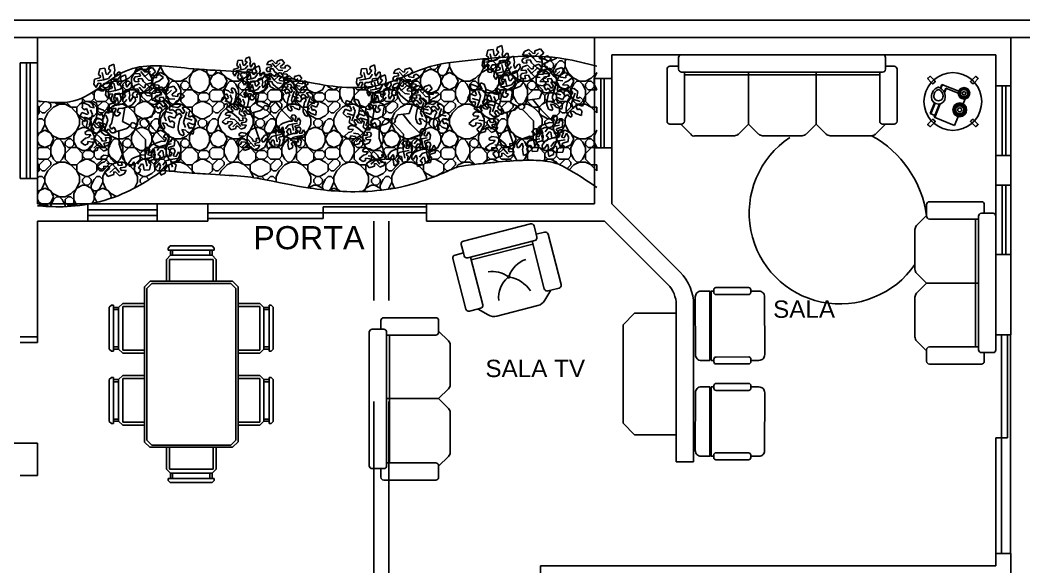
# Model space of a CAD drawing. Extents: x 130 to 509, y 87 to 225.
# Drawn here: x 335.15 to 343.83, y 156.33 to 161.06 of the extents above; entities that cross this region are included whole.
import ezdxf

# ---------------------------------------------------------------- set-up
doc = ezdxf.new("R2010")
doc.units = 0
doc.header["$LTSCALE"] = 7
doc.linetypes.add('HIDDEN', pattern=[0.375, 0.25, -0.125])
doc.layers.get('0').update_dxf_attribs({"linetype": 'CONTINUOUS'})
for name, color, linetype in [('01', 7, 'CONTINUOUS'), ('01T', 7, 'HIDDEN'), ('02', 2, 'CONTINUOUS'), ('03', 3, 'CONTINUOUS'), ('06', 6, 'CONTINUOUS'), ('20', 2, 'CONTINUOUS'), ('40', 4, 'CONTINUOUS'), ('60', 1, 'CONTINUOUS')]:
    doc.layers.add(name, color=color, linetype=linetype)
doc.styles.add('ARIAL', font='arial.ttf', dxfattribs={"height": 0.075})

# ---------------------------------------------------------------- blocks, each defined once
blk = doc.blocks.new('A$C0EEE592C')
at = {"layer": '02'}
for p, q in [((0.575, 1.405), (0.125, 1.405)), ((0.1, 1.38), (0.1, 1.28)), ((0.6, 1.305), (0.575, 1.305)), ((0.6, 1.305), (0.6, 1.38)), ((0.675, 1.305), (0.6, 1.305)), ((0.1007, 1.285), (0.0146, 1.1989)), ((0.125, 1.255), (0.55, 1.255)), ((0.525, 1.255), (0.525, 0.15)), ((0.55, 1.28), (0.55, 0.125)), ((0.7, 0.125), (0.7, 1.28)), ((0, 0.8214), (0, 1.1636)), ((0.1007, 0.7), (0.0146, 0.7861)), ((0.1007, 0.7), (0.0146, 0.6139)), ((0.55, 0.7), (0.1007, 0.7)), ((0, 0.2364), (0, 0.5786)), ((0.1007, 0.115), (0.0146, 0.2011)), ((0.1, 0.025), (0.1, 0.125)), ((0.125, 0.15), (0.55, 0.15)), ((0.575, 0.1), (0.6, 0.1)), ((0.6, 0.1), (0.675, 0.1)), ((0.6, 0.1), (0.6, 0.025)), ((0.575, 0), (0.125, 0))]:
    blk.add_line(p, q, dxfattribs=at)
for centre, radius, start, end in [((0.125, 1.38), 0.025, 90, 180), ((0.575, 1.38), 0.025, 0, 90), ((0.575, 1.28), 0.025, 90, 180), ((0.675, 1.28), 0.025, 0, 90), ((0.125, 1.28), 0.025, 180, 270), ((0.05, 1.1636), 0.05, 135, 180), ((0.05, 0.8214), 0.05, 180, 225), ((0.05, 0.5786), 0.05, 135, 180), ((0.05, 0.2364), 0.05, 180, 225), ((0.125, 0.125), 0.025, 90, 180), ((0.575, 0.125), 0.025, 180, 270), ((0.675, 0.125), 0.025, 270, 0), ((0.125, 0.025), 0.025, 180, 270), ((0.575, 0.025), 0.025, 270, 0)]:
    blk.add_arc(centre, radius, start, end, dxfattribs=at)
blk = doc.blocks.new('M-1CADE')
for points in [[(0.3, 0.1747), (0.3, 0.25, 0.414214), (0.25, 0.3), (-0.25, 0.3, 0.414214), (-0.3, 0.25), (-0.3, 0.1747)], [(-0.3, -0.18), (-0.3, -0.25, 0.414214), (-0.25, -0.3), (0.25, -0.3, 0.414214), (0.3, -0.25), (0.3, -0.18)]]:
    blk.add_lwpolyline(points, format="xyb")
for points in [[(-0.3, 0.1747), (0.3, 0.1747)], [(-0.3, 0.14), (-0.3, 0.1629), (0.3, 0.1629), (0.3, 0.14)]]:
    blk.add_lwpolyline(points)
for points in [[(-0.33, -0.1614), (-0.33, 0.1214, -0.414214), (-0.3114, 0.14), (-0.2886, 0.14, -0.414214), (-0.27, 0.1214), (-0.27, -0.1614, -0.414214), (-0.2886, -0.18), (-0.3114, -0.18, -0.414214)], [(0.27, -0.1614), (0.27, 0.1214, -0.414214), (0.2886, 0.14), (0.3114, 0.14, -0.414214), (0.33, 0.1214), (0.33, -0.1614, -0.414214), (0.3114, -0.18), (0.2886, -0.18, -0.414214)]]:
    blk.add_lwpolyline(points, format="xyb", close=True)
blk = doc.blocks.new('BRANCHT', base_point=(1.5479, 0.5508))
for p, q in [((1.5732, 0.6824), (1.6111, 0.6837)), ((1.5992, 0.6434), (1.5732, 0.6824)), ((1.6111, 0.6837), (1.648, 0.6556)), ((1.5108, 0.6403), (1.5242, 0.6618)), ((1.5265, 0.6072), (1.5108, 0.6403)), ((1.5242, 0.6618), (1.5514, 0.6606)), ((1.5503, 0.627), (1.5265, 0.6072)), ((1.5375, 0.5003), (1.5523, 0.5724)), ((1.5703, 0.5982), (1.5503, 0.627)), ((1.5514, 0.6606), (1.5816, 0.6217)), ((1.5514, 0.6606), (1.5514, 0.6606)), ((1.5523, 0.5724), (1.5703, 0.5982)), ((1.5816, 0.6217), (1.5992, 0.6434)), ((1.5992, 0.5824), (1.5872, 0.5378)), ((1.6201, 0.6399), (1.5992, 0.5824)), ((1.5992, 0.5824), (1.6679, 0.5616)), ((1.648, 0.6556), (1.6358, 0.6068)), ((1.6358, 0.6068), (1.6436, 0.5902)), ((1.6436, 0.5902), (1.6672, 0.6016)), ((1.6672, 0.6016), (1.71, 0.5631)), ((1.6672, 0.6016), (1.6672, 0.6016)), ((1.5364, 0.4709), (1.5375, 0.5003)), ((1.5872, 0.5378), (1.6066, 0.4922)), ((1.6355, 0.5374), (1.6246, 0.5265)), ((1.6246, 0.5265), (1.6441, 0.4809)), ((1.6895, 0.5182), (1.6355, 0.5374)), ((1.6441, 0.4809), (1.6634, 0.4921)), ((1.6634, 0.4921), (1.6859, 0.4739)), ((1.71, 0.5631), (1.6895, 0.5182)), ((1.5539, 0.4273), (1.5364, 0.4709)), ((1.585, 0.4137), (1.5539, 0.4273)), ((1.5723, 0.4742), (1.594, 0.4308)), ((1.6057, 0.467), (1.5723, 0.4742)), ((1.594, 0.4308), (1.585, 0.4137)), ((1.6261, 0.4466), (1.6057, 0.467)), ((1.68, 0.4275), (1.6261, 0.4466)), ((1.6859, 0.4739), (1.68, 0.4275))]:
    blk.add_line(p, q)

msp = doc.modelspace()

# ---------------------------------------------------------------- hatches: boundary and pattern name
at = {"layer": '01'}
h = msp.add_hatch(dxfattribs=at)
h.set_pattern_fill('PDCIRC,_O', color=256, scale=0.5)
h.set_pattern_definition([(0, (63.21086, -12.2963), (0, 0.5), [0.025, -0.075, 0.025, -0.375]), (0, (63.33586, -12.2463), (0, 0.5), [0.025, -0.475]), (0, (63.08586, -12.1963), (0, 0.5), [0.05, -0.45]), (0, (62.96086, -12.1713), (0, 0.5), [0.075, -0.425]), (0, (63.21086, -12.1463), (0, 0.5), [0.05, -0.05, 0.075, -0.325]), (0, (63.18586, -12.0713), (0, 0.5), [0.075, -0.425]), (0, (63.06086, -12.0463), (0, 0.5), [0.075, -0.175, 0.075, -0.175]), (0, (62.96086, -11.9713), (0, 0.5), [0.075, -0.025, 0.025, -0.375]), (0, (63.28586, -11.9213), (0, 0.5), [0.025, -0.475]), (0, (63.18586, -11.8713), (0, 0.5), [0.05, -0.45]), (90, (62.86086, -11.8463), (-0.5, 3e-17), [0.05, -0.45]), (90, (62.91086, -12.1963), (-0.5, 3e-17), [0.025, -0.05, 0.075, -0.35]), (90, (63.03586, -12.1463), (-0.5, 3e-17), [0.1, -0.025, 0.025, -0.35]), (90, (63.11086, -12.0213), (-0.5, 3e-17), [0.075, -0.425]), (90, (63.13586, -12.2463), (-0.5, 3e-17), [0.05, -0.45]), (90, (63.16086, -11.8463), (-0.5, 3e-17), [0.05, -0.45]), (90, (63.18586, -12.1463), (-0.5, 3e-17), [0.05, -0.25, 0.025, -0.175]), (90, (63.26086, -11.8963), (-0.5, 3e-17), [0.025, -0.025, 0.025, -0.425]), (90, (63.28586, -12.1213), (-0.5, 3e-17), [0.05, -0.075, 0.05, -0.325]), (90, (63.31086, -12.2463), (-0.5, 3e-17), [0.05, -0.45]), (45, (62.88586, -12.2463), (6e-17, 0.5), [0.0707105, -0.14142135, 0.106066, -0.38890893]), (45, (62.86086, -12.2463), (6e-17, 0.5), [0.0707107, -0.6363961]), (45, (63.13586, -12.1963), (6e-17, 0.5), [0.0707107, -0.6363961]), (45, (63.08586, -11.9463), (6e-17, 0.5), [0.0707107, -0.6363961]), (45, (63.31086, -12.1963), (6e-17, 0.5), [0.0707107, -0.6363961]), (45, (62.88586, -12.1463), (6e-17, 0.5), [0.03535534, -0.67175144]), (45, (62.93586, -11.9963), (6e-17, 0.5), [0.03535534, -0.67175144]), (45, (62.98586, -12.1713), (6e-17, 0.5), [0.03535534, -0.67175144]), (45, (63.03586, -11.9963), (6e-17, 0.5), [0.03535534, -0.67175144]), (45, (63.18586, -12.0963), (6e-17, 0.5), [0.03535534, -0.67175144]), (45, (63.18586, -11.8213), (6e-17, 0.5), [0.03535534, -0.67175144]), (45, (63.23586, -11.8713), (6e-17, 0.5), [0.03535534, -0.67175144]), (45, (63.26086, -12.1463), (6e-17, 0.5), [0.03535534, -0.67175144]), (45, (63.28586, -12.2713), (6e-17, 0.5), [0.03535534, -0.67175144]), (45, (63.28586, -12.0713), (6e-17, 0.5), [0.03535534, -0.67175144]), (45, (63.28586, -11.8213), (6e-17, 0.5), [0.03535534, -0.67175144]), (45, (63.31086, -11.9213), (6e-17, 0.5), [0.03535534, -0.67175144]), (135, (63.21086, -11.8713), (-0.5, 6e-17), [0.03535534, -0.67175144]), (135, (63.26086, -11.8213), (-0.5, 6e-17), [0.03535534, -0.67175144]), (135, (63.28586, -11.9213), (-0.5, 6e-17), [0.03535534, -0.67175144]), (135, (63.36086, -11.8213), (-0.5, 6e-17), [0.03535534, -0.67175144]), (135, (63.11086, -11.9963), (-0.5, 6e-17), [0.03535534, -0.67175144]), (135, (63.06086, -12.0463), (-0.5, 6e-17), [0.03535534, -0.67175144]), (135, (62.91086, -12.1713), (-0.5, 6e-17), [0.03535534, -0.67175144]), (135, (62.96086, -12.1713), (-0.5, 6e-17), [0.03535534, -0.67175144]), (135, (63.01086, -11.9963), (-0.5, 6e-17), [0.03535534, -0.67175144]), (135, (62.91086, -12.0713), (-0.5, 6e-17), [0.03535534, -0.67175144]), (135, (63.21086, -12.1463), (-0.5, 6e-17), [0.03535534, -0.67175144]), (135, (63.28586, -12.0963), (-0.5, 6e-17), [0.03535534, -0.67175144]), (135, (63.31086, -12.1963), (-0.5, 6e-17), [0.03535534, -0.67175144]), (135, (63.31086, -12.1463), (-0.5, 6e-17), [0.03535534, -0.67175144]), (135, (63.33586, -12.2463), (-0.5, 6e-17), [0.03535534, -0.67175144]), (135, (62.93586, -11.9463), (-0.5, 6e-17), [0.0707107, -0.6363961]), (135, (63.18586, -12.0963), (-0.5, 6e-17), [0.0707107, -0.6363961]), (135, (63.16086, -12.2713), (-0.5, 6e-17), [0.1767767, -0.5303301]), (26.56505, (62.86086, -12.0463), (0.5, 2e-10), [0.0559, -1.062134]), (26.56505, (62.93586, -12.1963), (0.5, 2e-10), [0.0559, -1.062134]), (26.56505, (63.03586, -11.9713), (0.5, 2e-10), [0.0559, -1.062134]), (26.56505, (63.23586, -12.2963), (0.5, 2e-10), [0.0559, -1.062134]), (26.56505, (63.16086, -12.1713), (0.5, 2e-10), [0.0559, -1.062134]), (26.56505, (63.21086, -12.0713), (0.5, 2e-10), [0.0559, -1.062134]), (26.56505, (63.13586, -11.8963), (0.5, 2e-10), [0.0559, -1.062134]), (26.56505, (63.31086, -11.9213), (0.5, 2e-10), [0.0559, -1.062134]), (63.43495, (62.91086, -12.0463), (2e-10, 0.5), [0.0559, -1.062134]), (63.43495, (62.91086, -12.0213), (2e-10, 0.5), [0.0559, -1.062134]), (63.43495, (63.11086, -11.9463), (2e-10, 0.5), [0.1118, -1.006234]), (63.43495, (63.28586, -11.9713), (2e-10, 0.5), [0.0559, -1.062134]), (63.43495, (63.26086, -12.0463), (2e-10, 0.5), [0.0559, -1.062134]), (63.43495, (63.01086, -12.1463), (2e-10, 0.5), [0.0559, -1.062134]), (63.43495, (63.26086, -11.8713), (2e-10, 0.5), [0.0559, -1.062134]), (63.43495, (63.33586, -11.8963), (2e-10, 0.5), [0.0559, -1.062134]), (116.56505, (62.88586, -11.8963), (-2e-10, 0.5), [0.0559, -1.062134]), (116.56505, (63.16086, -12.2963), (-2e-10, 0.5), [0.0559, -1.062134]), (116.56505, (62.93586, -11.9713), (-2e-10, 0.5), [0.0559, -1.062134]), (116.56505, (63.31086, -12.0213), (-2e-10, 0.5), [0.0559, -1.062134]), (116.56505, (63.13586, -12.0463), (-2e-10, 0.5), [0.0559, -1.062134]), (116.56505, (63.28586, -11.9463), (-2e-10, 0.5), [0.0559, -1.062134]), (116.56505, (63.03586, -12.0463), (-2e-10, 0.5), [0.0559, -1.062134]), (116.56505, (62.93586, -12.1463), (-2e-10, 0.5), [0.0559, -1.062134]), (153.43495, (62.91086, -11.9213), (-0.5, 2e-10), [0.0559, -1.062134]), (153.43495, (63.08586, -12.1963), (-0.5, 2e-10), [0.0559, -1.062134]), (153.43495, (62.98586, -11.9713), (-0.5, 2e-10), [0.0559, -1.062134]), (153.43495, (63.28586, -12.1713), (-0.5, 2e-10), [0.0559, -1.062134]), (153.43495, (63.21086, -12.2963), (-0.5, 2e-10), [0.0559, -1.062134]), (153.43495, (63.26086, -11.8963), (-0.5, 2e-10), [0.0559, -1.062134]), (153.43495, (63.18586, -12.0713), (-0.5, 2e-10), [0.0559, -1.062134]), (153.43495, (62.91086, -11.9213), (-0.5, 2e-10), [0.0559, -1.062134]), (153.43495, (63.36086, -12.0463), (-0.5, 2e-10), [0.0559, -1.062134]), (243.43495, (62.88586, -12.2463), (-2e-10, -0.5), [0.0559, -1.062134])])
edge = h.paths.add_edge_path()
edge.add_spline(control_points=[(340.1364, 160.6578), (340.0409, 160.6826), (339.6864, 160.7747), (339.1784, 160.7244), (338.6531, 160.6704), (338.2413, 160.4399), (337.7714, 160.4835), (337.2164, 160.6177), (336.6834, 160.6143), (336.052, 160.7173), (335.7018, 160.3095), (335.4047, 160.3449), (335.2964, 160.3578)], knot_values=[0, 0, 0, 0, 0.294678, 1.094598, 1.506739, 1.865811, 2.474637, 2.851561, 3.582201, 4.095664, 4.644071, 4.958761, 4.958761, 4.958761, 4.958761], degree=3, periodic=0)
edge.add_line((335.296, 160.3577), (335.296, 159.6193))
edge.add_line((335.296, 159.6193), (335.2964, 159.6193))
edge.add_line((335.2964, 159.6193), (335.2964, 159.4518))
edge.add_spline(control_points=[(335.2964, 159.4518), (335.3265, 159.4489), (335.3604, 159.4462), (335.4723, 159.441), (335.5576, 159.4407), (335.7675, 159.4663), (335.8944, 159.4986), (336.0924, 159.5775), (336.1701, 159.6209), (336.2809, 159.689), (336.3196, 159.7157), (336.36, 159.7436), (336.3703, 159.7507), (336.3798, 159.7573)], knot_values=[0.083934, 0.083934, 0.083934, 0.083934, 0.140006, 0.140006, 0.254378, 0.254378, 0.36875, 0.36875, 0.483122, 0.483122, 0.571973, 0.571973, 0.604463, 0.604463, 0.604463, 0.604463], degree=3, periodic=0)
edge.add_spline(control_points=[(336.3798, 159.7573), (336.4224, 159.7533), (336.4886, 159.7457), (336.6255, 159.7337), (336.69, 159.7294), (336.8697, 159.7185), (336.9728, 159.7135), (337.141, 159.6989), (337.1974, 159.6907), (337.3723, 159.6563), (337.5024, 159.6263), (337.8082, 159.5805), (337.9878, 159.563), (338.2962, 159.5861), (338.4071, 159.6023), (338.6446, 159.6664), (338.7396, 159.7058), (338.8543, 159.7548), (338.8865, 159.769), (338.9192, 159.7824), (338.927, 159.7853), (338.9282, 159.7857)], knot_values=[1.243309, 1.243309, 1.243309, 1.243309, 1.409401, 1.409401, 1.575493, 1.575493, 1.907677, 1.907677, 2.23986, 2.23986, 2.572044, 2.572044, 2.904228, 2.904228, 3.07508, 3.07508, 3.245931, 3.245931, 3.372117, 3.372117, 3.439266, 3.439266, 3.439266, 3.439266], degree=3, periodic=0)
edge.add_spline(control_points=[(338.9282, 159.7857), (338.9301, 159.7863), (338.9564, 159.7931), (339.0276, 159.8035), (339.0648, 159.8078), (339.1559, 159.8174), (339.2048, 159.8222), (339.3448, 159.8354), (339.4242, 159.8416), (339.5628, 159.846), (339.6199, 159.8443), (339.6972, 159.8362), (339.7188, 159.8328), (339.7978, 159.8155), (339.8494, 159.8024), (340.1364, 159.6093)], knot_values=[3.466358, 3.466358, 3.466358, 3.466358, 3.68404, 3.68404, 3.832461, 3.832461, 3.980881, 3.980881, 4.277722, 4.277722, 4.574562, 4.574562, 4.767992, 4.767992, 4.958761, 4.958761, 4.958761, 4.958761], degree=3, periodic=0)
edge.add_line((340.1364, 159.6093), (340.1364, 159.6193))
edge.add_line((340.1364, 159.6193), (340.1364, 160.6193))
edge.add_line((340.1364, 160.6193), (340.1364, 160.6578))

# ---------------------------------------------------------------- linework, layer by layer
for p, q in [((335.1464, 160.6871), (335.1464, 159.6871)), ((335.2029, 160.6871), (335.2029, 159.6871)), ((335.2329, 160.6871), (335.2329, 159.6871)), ((335.296, 160.6871), (335.296, 159.6871)), ((340.1144, 160.5511), (340.2647, 160.5511)), ((340.1144, 160.5511), (340.1144, 159.9511)), ((340.1695, 160.5511), (340.1695, 159.9511)), ((340.1995, 160.5511), (340.1995, 159.9511)), ((340.2644, 160.5511), (340.2644, 159.9511)), ((343.5864, 160.4871), (343.5864, 159.8871)), ((343.5864, 160.4871), (343.7164, 160.4871)), ((343.6415, 160.4871), (343.6415, 159.8871)), ((343.6715, 160.4871), (343.6715, 159.8871)), ((343.716, 160.4871), (343.716, 159.8871)), ((340.1144, 159.9511), (340.2647, 159.9511)), ((343.5864, 159.8871), (343.7164, 159.8871)), ((343.5864, 159.6291), (343.7164, 159.6291)), ((343.5867, 159.6291), (343.5867, 159.0291)), ((343.6418, 159.6291), (343.6418, 159.0291)), ((343.6718, 159.6291), (343.6718, 159.0291)), ((343.7164, 159.6291), (343.7164, 159.0291)), ((335.7334, 159.4671), (336.3334, 159.4671)), ((335.7334, 159.3171), (335.7334, 159.4671)), ((335.7334, 159.4171), (336.3334, 159.4171)), ((336.3334, 159.3171), (336.3334, 159.4671)), ((336.7705, 159.3171), (336.7705, 159.4707)), ((336.7705, 159.4671), (338.6623, 159.4671)), ((338.6623, 159.4407), (337.7689, 159.4407)), ((337.7689, 159.3907), (337.7689, 159.4407)), ((338.6623, 159.3171), (338.6623, 159.4671)), ((336.3334, 159.3671), (335.7334, 159.3671)), ((336.7705, 159.3907), (338.6623, 159.3907)), ((336.7705, 159.3407), (337.7689, 159.3407)), ((337.7689, 159.3407), (337.7689, 159.3907)), ((336.3334, 159.3171), (335.7334, 159.3171)), ((343.5864, 159.0291), (343.7164, 159.0291)), ((343.5864, 158.336), (343.7164, 158.336)), ((343.6364, 156.4442), (343.6364, 158.336)), ((343.6864, 158.336), (343.6864, 157.4426)), ((343.7128, 158.336), (343.7128, 156.4442)), ((343.5864, 156.4442), (343.5864, 157.4426)), ((343.5864, 157.4426), (343.6364, 157.4426)), ((343.6364, 157.4426), (343.6864, 157.4426)), ((343.5864, 156.3371), (343.5864, 156.4442)), ((343.5864, 156.4442), (343.7128, 156.4442))]:
    msp.add_line(p, q, dxfattribs=at)
at = {"layer": '01T'}
for p, q in [((338.2064, 156.0071), (338.2064, 159.3171)), ((338.3364, 156.0071), (338.3364, 159.3171))]:
    msp.add_line(p, q, dxfattribs=at)
at = {"layer": '02'}
for p, q in [((343.1069, 160.4697), (343.119, 160.5001)), ((343.1115, 160.4679), (343.1236, 160.4982)), ((343.119, 160.5001), (343.2649, 160.4418)), ((343.14, 160.4344), (343.1531, 160.4671)), ((343.1429, 160.4281), (343.1578, 160.4653)), ((343.1531, 160.4671), (343.2615, 160.4238)), ((343.321, 160.3753), (343.3038, 160.3323)), ((343.0188, 160.2494), (343.0555, 160.3412)), ((343.0234, 160.2475), (343.0601, 160.3393)), ((343.0529, 160.2164), (343.0989, 160.3315)), ((343.0575, 160.2146), (343.1048, 160.3327)), ((343.0595, 160.2331), (343.0188, 160.2494)), ((343.2293, 160.1459), (343.0529, 160.2164)), ((343.2597, 160.222), (343.2293, 160.1459)), ((339.5614, 159.2951), (338.9805, 159.1452)), ((339.6106, 159.2045), (339.5918, 159.2771)), ((339.6106, 159.2045), (339.6832, 159.2232)), ((339.6168, 159.1803), (339.6106, 159.2045)), ((339.7136, 159.2052), (339.826, 158.7695)), ((336.4442, 159.1031), (336.4263, 159.0852)), ((336.4263, 159.0672), (336.4263, 159.0852)), ((336.4442, 159.1031), (336.6256, 159.1031)), ((336.6256, 159.1031), (336.807, 159.1031)), ((336.8249, 159.0852), (336.807, 159.1031)), ((336.8249, 159.0672), (336.8249, 159.0852)), ((338.9625, 159.1148), (338.9809, 159.0432)), ((339.0179, 159), (339.5988, 159.1498)), ((339.0483, 158.982), (339.5809, 159.1194)), ((339.6808, 158.732), (339.5746, 159.1436)), ((336.4479, 159.0223), (336.412, 158.9864)), ((336.412, 158.7979), (336.412, 158.9864)), ((336.4263, 159.0672), (336.4478, 159.0672)), ((336.4389, 158.9864), (336.816, 158.9864)), ((336.4389, 158.7979), (336.4389, 158.9864)), ((336.4478, 159.0672), (336.4657, 159.0672)), ((336.4479, 159.0223), (336.4478, 159.0672)), ((336.4479, 159.0223), (336.4658, 159.0223)), ((336.453, 159.0672), (336.4657, 159.0672)), ((336.4657, 159.0672), (336.6256, 159.0672)), ((336.4658, 159.0223), (336.4657, 159.0672)), ((336.4658, 159.0223), (336.7889, 159.0223)), ((336.6256, 159.0672), (336.7889, 159.0672)), ((336.7889, 159.0672), (336.8069, 159.0672)), ((336.7889, 159.0672), (336.8069, 159.0672)), ((336.7889, 159.0672), (336.7889, 159.0223)), ((336.7889, 159.0223), (336.807, 159.0223)), ((336.8069, 159.0672), (336.8249, 159.0672)), ((336.8069, 159.0672), (336.8069, 159.0223)), ((336.8429, 158.9864), (336.807, 159.0223)), ((336.816, 158.9864), (336.816, 158.7979)), ((336.8429, 158.9864), (336.8429, 158.7979)), ((338.8904, 158.9936), (339.0028, 158.5579)), ((338.981, 159.0428), (338.9084, 159.0241)), ((338.9809, 159.0432), (338.9874, 159.0179)), ((339.148, 158.5953), (339.0419, 159.0069)), ((336.2234, 158.7506), (336.2708, 158.7979)), ((336.2234, 158.6068), (336.2234, 158.7506)), ((336.2414, 158.7351), (336.2863, 158.7799)), ((336.2414, 157.4243), (336.2414, 158.7351)), ((336.2708, 158.7979), (336.412, 158.7979)), ((336.2863, 158.7799), (336.9686, 158.7799)), ((336.412, 158.7979), (336.8429, 158.7979)), ((336.8429, 158.7979), (336.9841, 158.7979)), ((337.0135, 158.7351), (336.9686, 158.7799)), ((337.0314, 158.7506), (336.9841, 158.7979)), ((337.0135, 158.7351), (337.0135, 157.4243)), ((337.0314, 158.7506), (337.0314, 158.6068)), ((339.8081, 158.7391), (339.7375, 158.7208)), ((339.7375, 158.7208), (339.6861, 158.6338)), ((339.7375, 158.7208), (339.7112, 158.7141)), ((335.9182, 158.5746), (335.9362, 158.5925)), ((335.9182, 158.5746), (335.9182, 158.3932)), ((335.9541, 158.5925), (335.9362, 158.5925)), ((335.9541, 158.5925), (335.9541, 158.571)), ((335.999, 158.5709), (335.9541, 158.571)), ((335.9541, 158.571), (335.9541, 158.5531)), ((335.9541, 158.571), (335.9541, 158.5531)), ((335.999, 158.553), (335.9541, 158.5531)), ((335.9541, 158.5531), (335.9541, 158.2299)), ((335.999, 158.5709), (336.0349, 158.6068)), ((335.999, 158.5709), (335.999, 158.553)), ((335.999, 158.553), (335.999, 158.2299)), ((336.2234, 158.6068), (336.0349, 158.6068)), ((336.0349, 158.5799), (336.0349, 158.2028)), ((336.2234, 158.5799), (336.0349, 158.5799)), ((336.2234, 158.1759), (336.2234, 158.6068)), ((337.0314, 158.6068), (337.0314, 158.1759)), ((337.0314, 158.6068), (337.2199, 158.6068)), ((337.0314, 158.5799), (337.2199, 158.5799)), ((337.2559, 158.5709), (337.2199, 158.6068)), ((337.2199, 158.5799), (337.2199, 158.2028)), ((337.2559, 158.5709), (337.3007, 158.571)), ((337.2559, 158.5709), (337.2559, 158.553)), ((337.2559, 158.553), (337.3007, 158.5531)), ((337.2559, 158.553), (337.2559, 158.2299)), ((337.3007, 158.5925), (337.3187, 158.5925)), ((337.3007, 158.5925), (337.3007, 158.571)), ((337.3007, 158.571), (337.3007, 158.5531)), ((337.3007, 158.571), (337.3007, 158.5531)), ((337.3007, 158.5531), (337.3007, 158.2299)), ((337.3367, 158.5746), (337.3187, 158.5925)), ((337.3367, 158.5746), (337.3367, 158.3932)), ((339.0332, 158.5399), (339.1117, 158.5602)), ((339.1089, 158.558), (339.1951, 158.5072)), ((339.1117, 158.5602), (339.1301, 158.5649)), ((339.2708, 158.4965), (339.625, 158.5878)), ((338.2919, 158.4825), (338.7419, 158.4825)), ((340.3622, 158.4208), (340.4622, 158.5208)), ((340.4622, 158.5208), (340.8218, 158.5208)), ((335.9182, 158.3932), (335.9182, 158.2118)), ((337.3367, 158.3932), (337.3367, 158.2118)), ((338.2669, 158.3825), (338.1919, 158.3825)), ((338.2669, 158.3825), (338.2669, 158.4575)), ((338.2919, 158.3825), (338.2669, 158.3825)), ((338.7669, 158.4575), (338.7669, 158.3575)), ((340.3622, 158.4208), (340.3622, 157.5691)), ((338.1669, 158.3575), (338.1669, 157.2025)), ((338.3169, 157.2025), (338.3169, 158.3575)), ((338.7419, 158.3325), (338.3169, 158.3325)), ((338.3419, 157.2275), (338.3419, 158.3325)), ((338.7662, 158.3675), (338.8523, 158.2814)), ((335.9362, 158.1939), (335.9182, 158.2118)), ((335.9541, 158.2299), (335.999, 158.2299)), ((335.9541, 158.2299), (335.9541, 158.2119)), ((335.9541, 158.2299), (335.9541, 158.2119)), ((335.9541, 158.2119), (335.999, 158.2119)), ((335.9541, 158.2119), (335.9541, 158.1939)), ((335.999, 158.2299), (335.999, 158.2118)), ((336.0349, 158.1759), (335.999, 158.2118)), ((336.0349, 158.2028), (336.2234, 158.2028)), ((337.2199, 158.2028), (337.0314, 158.2028)), ((337.2199, 158.1759), (337.2559, 158.2118)), ((337.2559, 158.2299), (337.2559, 158.2118)), ((337.3007, 158.2299), (337.2559, 158.2299)), ((337.3007, 158.2119), (337.2559, 158.2119)), ((337.3007, 158.2299), (337.3007, 158.2119)), ((337.3007, 158.2299), (337.3007, 158.2119)), ((337.3007, 158.2119), (337.3007, 158.1939)), ((337.3187, 158.1939), (337.3367, 158.2118)), ((338.8669, 158.2461), (338.8669, 157.9039)), ((335.9541, 158.1939), (335.9362, 158.1939)), ((336.0349, 158.1759), (336.2234, 158.1759)), ((336.2234, 157.9834), (336.2234, 158.1759)), ((337.0314, 158.1759), (337.0314, 157.9834)), ((337.2199, 158.1759), (337.0314, 158.1759)), ((337.3007, 158.1939), (337.3187, 158.1939)), ((335.9362, 157.9655), (335.9182, 157.9475)), ((335.9182, 157.7661), (335.9182, 157.9475)), ((335.9541, 157.9655), (335.9362, 157.9655)), ((335.9541, 157.9474), (335.9541, 157.9655)), ((335.9541, 157.9474), (335.999, 157.9474)), ((335.9541, 157.9294), (335.9541, 157.9474)), ((335.9541, 157.9294), (335.9541, 157.9474)), ((336.0349, 157.9834), (335.999, 157.9475)), ((335.999, 157.9294), (335.999, 157.9475)), ((336.0349, 157.9834), (336.2234, 157.9834)), ((336.0349, 157.5794), (336.0349, 157.9565)), ((336.0349, 157.9565), (336.2234, 157.9565)), ((336.2234, 157.5525), (336.2234, 157.9834)), ((337.2199, 157.9834), (337.0314, 157.9834)), ((337.0314, 157.9834), (337.0314, 157.5525)), ((337.2199, 157.9565), (337.0314, 157.9565)), ((337.2199, 157.9834), (337.2559, 157.9475)), ((337.2199, 157.5794), (337.2199, 157.9565)), ((337.2559, 157.9294), (337.2559, 157.9475)), ((337.3007, 157.9474), (337.2559, 157.9474)), ((337.3007, 157.9655), (337.3187, 157.9655)), ((337.3007, 157.9474), (337.3007, 157.9655)), ((337.3007, 157.9294), (337.3007, 157.9474)), ((337.3007, 157.9294), (337.3007, 157.9474)), ((337.3187, 157.9655), (337.3367, 157.9475)), ((337.3367, 157.7661), (337.3367, 157.9475)), ((335.9541, 157.9294), (335.999, 157.9294)), ((335.9541, 157.6062), (335.9541, 157.9294)), ((335.999, 157.6064), (335.999, 157.9294)), ((337.2559, 157.6064), (337.2559, 157.9294)), ((337.3007, 157.9294), (337.2559, 157.9294)), ((337.3007, 157.6062), (337.3007, 157.9294)), ((338.7662, 157.7825), (338.8523, 157.8685)), ((338.3169, 157.7825), (338.7662, 157.7825)), ((338.7662, 157.7825), (338.8523, 157.6964)), ((335.9182, 157.5847), (335.9182, 157.7661)), ((337.3367, 157.5847), (337.3367, 157.7661)), ((335.999, 157.6064), (335.9541, 157.6062)), ((335.9541, 157.5883), (335.9541, 157.6062)), ((335.9541, 157.5883), (335.9541, 157.6062)), ((335.999, 157.5884), (335.999, 157.6064)), ((337.2559, 157.5884), (337.2559, 157.6064)), ((337.2559, 157.6064), (337.3007, 157.6062)), ((337.3007, 157.5883), (337.3007, 157.6062)), ((337.3007, 157.5883), (337.3007, 157.6062)), ((338.8669, 157.6611), (338.8669, 157.3189)), ((335.9182, 157.5847), (335.9362, 157.5668)), ((335.9541, 157.5668), (335.9362, 157.5668)), ((335.999, 157.5884), (335.9541, 157.5883)), ((335.9541, 157.5668), (335.9541, 157.5883)), ((335.999, 157.5884), (336.0349, 157.5525)), ((336.2234, 157.5794), (336.0349, 157.5794)), ((336.2234, 157.5525), (336.0349, 157.5525)), ((336.2234, 157.4064), (336.2234, 157.5525)), ((337.0314, 157.5794), (337.2199, 157.5794)), ((337.0314, 157.5525), (337.0314, 157.4089)), ((337.0314, 157.5525), (337.2199, 157.5525)), ((337.2559, 157.5884), (337.2199, 157.5525)), ((337.2559, 157.5884), (337.3007, 157.5883)), ((337.3007, 157.5668), (337.3007, 157.5883)), ((337.3007, 157.5668), (337.3187, 157.5668)), ((337.3367, 157.5847), (337.3187, 157.5668)), ((340.3622, 157.5691), (340.4622, 157.4691)), ((336.2863, 157.3795), (336.2414, 157.4243)), ((337.0135, 157.4243), (336.9686, 157.3795)), ((340.4622, 157.4691), (340.8218, 157.4691)), ((336.2683, 157.3615), (336.2234, 157.4064)), ((336.412, 157.3615), (336.2683, 157.3615)), ((336.9686, 157.3795), (336.2863, 157.3795)), ((336.8429, 157.3615), (336.412, 157.3615)), ((336.412, 157.3615), (336.412, 157.173)), ((336.4389, 157.3615), (336.4389, 157.173)), ((336.816, 157.173), (336.816, 157.3615)), ((336.9841, 157.3615), (336.8429, 157.3615)), ((336.8429, 157.173), (336.8429, 157.3615)), ((337.0314, 157.4089), (336.9841, 157.3615)), ((338.7662, 157.1975), (338.8523, 157.2835)), ((336.4479, 157.1371), (336.412, 157.173)), ((336.4389, 157.173), (336.816, 157.173)), ((336.8429, 157.173), (336.807, 157.1371)), ((338.1919, 157.1775), (338.2669, 157.1775)), ((338.2669, 157.1775), (338.2669, 157.1025)), ((338.2669, 157.1775), (338.2919, 157.1775)), ((338.7419, 157.2275), (338.3169, 157.2275)), ((338.7669, 157.1025), (338.7669, 157.2025)), ((336.4263, 157.0922), (336.4263, 157.0742)), ((336.4263, 157.0922), (336.4478, 157.0922)), ((336.4442, 157.0563), (336.4263, 157.0742)), ((336.4479, 157.1371), (336.4478, 157.0922)), ((336.4478, 157.0922), (336.4657, 157.0922)), ((336.4479, 157.1371), (336.4658, 157.1371)), ((336.453, 157.0922), (336.4657, 157.0922)), ((336.4658, 157.1371), (336.4657, 157.0922)), ((336.4657, 157.0922), (336.6256, 157.0922)), ((336.4658, 157.1371), (336.7889, 157.1371)), ((336.6256, 157.0922), (336.7889, 157.0922)), ((336.7889, 157.1371), (336.807, 157.1371)), ((336.7889, 157.0922), (336.7889, 157.1371)), ((336.7889, 157.0922), (336.8069, 157.0922)), ((336.7889, 157.0922), (336.8069, 157.0922)), ((336.8069, 157.0922), (336.8069, 157.1371)), ((336.8069, 157.0922), (336.8249, 157.0922)), ((336.8249, 157.0742), (336.807, 157.0563)), ((336.8249, 157.0922), (336.8249, 157.0742)), ((338.2919, 157.0775), (338.7419, 157.0775)), ((336.4442, 157.0563), (336.6256, 157.0563)), ((336.6256, 157.0563), (336.807, 157.0563))]:
    msp.add_line(p, q, dxfattribs=at)
for points in [[(343.0486, 160.5398), (343.0168, 160.5716, 0.02544), (342.9956, 160.5504), (343.0274, 160.5185, -0.032643)], [(343.3803, 160.5398), (343.4122, 160.5716, -0.02544), (343.4334, 160.5504), (343.4016, 160.5185, 0.032643)], [(343.0486, 160.5398), (343.0628, 160.5256, 0.032643), (343.0416, 160.5044), (343.0274, 160.5185)], [(343.4016, 160.5185), (343.3874, 160.5044, 0.032643), (343.3662, 160.5256), (343.3803, 160.5398, -0.02544)], [(343.0274, 160.1868), (343.0416, 160.201, 0.032643), (343.0628, 160.1798), (343.0486, 160.1656, -0.02544)], [(343.4016, 160.1868), (343.3874, 160.201, -0.032643), (343.3662, 160.1798), (343.3803, 160.1656)], [(343.0486, 160.1656), (343.0168, 160.1338, -0.02544), (342.9956, 160.155), (343.0274, 160.1868, 0.032643)], [(343.3803, 160.1656), (343.4122, 160.1338, 0.02544), (343.4334, 160.155), (343.4016, 160.1868, -0.032643)]]:
    msp.add_lwpolyline(points, format="xyb", dxfattribs=at)
for points in [[(343.1493, 160.3907, 0.334235), (343.091, 160.4771, 0.167249), (343.0877, 160.4771, 0.334235), (343.0293, 160.3907, 1)], [(343.1293, 160.3997, 0.347211), (343.0893, 160.4563, 0.347211), (343.0493, 160.3997, 1.012346)]]:
    msp.add_lwpolyline(points, format="xyb", close=True, dxfattribs=at)
for centre, radius in [((343.311, 160.4238), 0.0495), ((343.311, 160.4238), 0.045), ((343.311, 160.4238), 0.0405), ((343.311, 160.4238), 0.036), ((343.311, 160.4238), 0.0315), ((343.311, 160.4238), 0.0158), ((343.2739, 160.2803), 0.06), ((343.2739, 160.2803), 0.055), ((343.2739, 160.2803), 0.05), ((343.2739, 160.2803), 0.045), ((343.2739, 160.2803), 0.04), ((343.2739, 160.2803), 0.035), ((343.2739, 160.2803), 0.0175), ((339.3728, 158.8349), 0.00869)]:
    msp.add_circle(centre, radius, dxfattribs=at)
for centre, radius, start, end in [((343.2145, 160.3527), 0.25, 48.43981, 131.56019), ((343.2145, 160.3527), 0.25, 138.43981, 221.56019), ((343.2145, 160.3527), 0.25, 131.56019, 138.43981), ((343.2145, 160.3527), 0.25, 41.56019, 48.43981), ((343.2145, 160.3527), 0.25, 318.43981, 41.56019), ((343.2145, 160.3527), 0.25, 221.56019, 228.43981), ((343.2145, 160.3527), 0.25, 228.43981, 311.56019), ((343.2145, 160.3527), 0.25, 311.56019, 318.43981), ((339.5676, 159.2708), 0.025, 14.46396, 104.46396), ((339.5926, 159.174), 0.025, 284.46396, 14.46396), ((339.6894, 159.199), 0.025, 14.46396, 104.46396), ((338.9868, 159.121), 0.025, 104.46396, 194.40559), ((338.9146, 158.9999), 0.025, 104.46396, 194.46396), ((339.0116, 159.0242), 0.025, 194.40559, 284.46396), ((339.6044, 158.7591), 0.2437, 110.38998, 159.84897), ((339.2317, 158.6491), 0.2333, 54.93052, 98.88448), ((339.5038, 158.659), 0.2193, 128.95694, 186.92167), ((339.328, 158.5566), 0.2819, 34.35503, 79.0921), ((339.705, 158.7383), 0.025, 194.46396, 284.46396), ((339.8018, 158.7633), 0.025, 284.46396, 14.46396), ((339.027, 158.5641), 0.025, 194.46396, 284.46396), ((339.1238, 158.5891), 0.025, 284.46396, 14.46396), ((339.6, 158.6847), 0.1, 284.46396, 329.46396), ((338.2919, 158.4575), 0.025, 90, 180), ((338.7419, 158.4575), 0.025, 0, 90), ((339.2459, 158.5933), 0.1, 239.46396, 284.46396), ((338.1919, 158.3575), 0.025, 90, 180), ((338.2919, 158.3575), 0.025, 0, 90), ((338.7419, 158.3575), 0.025, 270, 0), ((338.8169, 158.2461), 0.05, 360, 45), ((338.8169, 157.9039), 0.05, 315, 360), ((338.8169, 157.6611), 0.05, 0, 45), ((338.8169, 157.3189), 0.05, 315, 0), ((338.1919, 157.2025), 0.025, 180, 270), ((338.2919, 157.2025), 0.025, 270, 0), ((338.7419, 157.2025), 0.025, 0, 90), ((338.2919, 157.1025), 0.025, 180, 270), ((338.7419, 157.1025), 0.025, 270, 0)]:
    msp.add_arc(centre, radius, start, end, dxfattribs=at)
msp.add_spline([(335.2964, 160.3578), (335.6111, 160.3578), (336.0886, 160.6275), (336.6019, 160.6394), (337.3301, 160.5798), (337.7002, 160.5082), (338.309, 160.5082), (338.6433, 160.6394), (339.0491, 160.7109), (339.849, 160.7228), (340.1364, 160.6578)], degree=3, dxfattribs=at)
for points, knots in [([(338.9282, 159.7857), (338.9301, 159.7863), (338.9564, 159.7931), (339.0276, 159.8035), (339.0648, 159.8078), (339.1559, 159.8174), (339.2048, 159.8222), (339.3448, 159.8354), (339.4242, 159.8416), (339.5628, 159.846), (339.6199, 159.8443), (339.6972, 159.8362), (339.7188, 159.8328), (339.7978, 159.8155), (339.8494, 159.8024), (340.1364, 159.6093)], [3.466358, 3.466358, 3.466358, 3.466358, 3.68404, 3.68404, 3.832461, 3.832461, 3.980881, 3.980881, 4.277722, 4.277722, 4.574562, 4.574562, 4.767992, 4.767992, 4.958761, 4.958761, 4.958761, 4.958761]), ([(335.2964, 159.4518), (335.3265, 159.4489), (335.3604, 159.4462), (335.4723, 159.441), (335.5576, 159.4407), (335.7675, 159.4663), (335.8944, 159.4986), (336.0924, 159.5775), (336.1701, 159.6209), (336.2809, 159.689), (336.3196, 159.7157), (336.36, 159.7436), (336.3703, 159.7507), (336.3798, 159.7573)], [0.0839338, 0.0839338, 0.0839338, 0.0839338, 0.1400061, 0.1400061, 0.2543782, 0.2543782, 0.3687503, 0.3687503, 0.4831224, 0.4831224, 0.5719733, 0.5719733, 0.6044625, 0.6044625, 0.6044625, 0.6044625])]:
    msp.add_open_spline(points, degree=3, knots=knots, dxfattribs=at)
at = {"layer": '03', "color": 53}
for p, q in [((337.4274, 160.4183), (337.366, 160.4747)), ((339.3879, 160.342), (339.409, 160.4604)), ((339.6692, 160.4518), (339.5956, 160.5194)), ((337.193, 160.3268), (337.2105, 160.4254)), ((337.4033, 160.3573), (337.4274, 160.4183)), ((338.5378, 160.3168), (338.4703, 160.3788)), ((339.5351, 160.3645), (339.6403, 160.3786)), ((339.6403, 160.3786), (339.6692, 160.4518)), ((336.0312, 160.1805), (336.0523, 160.2989)), ((336.3125, 160.2903), (336.2389, 160.3579)), ((336.2836, 160.2171), (336.3125, 160.2903)), ((337.2521, 160.2963), (337.193, 160.3268)), ((337.2521, 160.2963), (337.2259, 160.2751)), ((337.2529, 160.3077), (337.2521, 160.2963)), ((337.2521, 160.2963), (337.2539, 160.2867)), ((337.2626, 160.3184), (337.2529, 160.3077)), ((337.2539, 160.2867), (337.2611, 160.2808)), ((337.2812, 160.3148), (337.2626, 160.3184)), ((337.2806, 160.2775), (337.289, 160.2871)), ((337.2916, 160.3057), (337.2812, 160.3148)), ((337.289, 160.2871), (337.2955, 160.2989)), ((337.2916, 160.3057), (337.3156, 160.3455)), ((337.2955, 160.2989), (337.2916, 160.3057)), ((337.3156, 160.3455), (337.4033, 160.3573)), ((337.3547, 160.3508), (337.4142, 160.2751)), ((338.28, 160.2162), (338.2993, 160.3247)), ((338.5113, 160.2497), (338.5378, 160.3168)), ((339.4588, 160.3054), (339.3879, 160.342)), ((339.4588, 160.3054), (339.4273, 160.28)), ((339.4598, 160.3191), (339.4588, 160.3054)), ((339.4588, 160.3054), (339.461, 160.2939)), ((339.4715, 160.3319), (339.4598, 160.3191)), ((339.461, 160.2939), (339.4696, 160.2868)), ((339.4696, 160.2868), (339.4877, 160.2833)), ((339.4938, 160.3276), (339.4715, 160.3319)), ((339.493, 160.2829), (339.5031, 160.2943)), ((339.5062, 160.3167), (339.4938, 160.3276)), ((339.5031, 160.2943), (339.5109, 160.3086)), ((339.5062, 160.3167), (339.5351, 160.3645)), ((339.5109, 160.3086), (339.5062, 160.3167)), ((339.5819, 160.3708), (339.6534, 160.28)), ((336.1495, 160.1552), (336.1784, 160.203)), ((336.1784, 160.203), (336.2836, 160.2171)), ((336.2253, 160.2093), (336.2968, 160.1185)), ((337.2259, 160.2751), (337.136, 160.2493)), ((337.1684, 160.2586), (337.1689, 160.1625)), ((337.2611, 160.2808), (337.2761, 160.2779)), ((337.2761, 160.2779), (337.2806, 160.2775)), ((337.2806, 160.2775), (337.3594, 160.1954)), ((337.4142, 160.2751), (337.4974, 160.1907)), ((338.345, 160.1826), (338.28, 160.2162)), ((338.3566, 160.2069), (338.3459, 160.1951)), ((338.3771, 160.203), (338.3566, 160.2069)), ((338.3884, 160.1929), (338.4149, 160.2368)), ((338.4149, 160.2368), (338.5113, 160.2497)), ((338.4579, 160.2425), (338.5234, 160.1593)), ((339.4273, 160.28), (339.3195, 160.249)), ((339.3584, 160.2602), (339.359, 160.1448)), ((339.4877, 160.2833), (339.493, 160.2829)), ((339.493, 160.2829), (339.5876, 160.1843)), ((339.6534, 160.28), (339.7533, 160.1787)), ((336.0707, 160.1185), (335.9629, 160.0876)), ((336.1022, 160.1439), (336.0312, 160.1805)), ((336.1022, 160.1439), (336.0707, 160.1185)), ((336.1032, 160.1576), (336.1022, 160.1439)), ((336.1022, 160.1439), (336.1044, 160.1324)), ((336.1148, 160.1704), (336.1032, 160.1576)), ((336.1044, 160.1324), (336.113, 160.1253)), ((336.113, 160.1253), (336.131, 160.1219)), ((336.1371, 160.1661), (336.1148, 160.1704)), ((336.131, 160.1219), (336.1364, 160.1214)), ((336.1364, 160.1214), (336.1465, 160.1329)), ((336.1364, 160.1214), (336.231, 160.0228)), ((336.1496, 160.1552), (336.1371, 160.1661)), ((336.1465, 160.1329), (336.1543, 160.1471)), ((336.1543, 160.1471), (336.1496, 160.1552)), ((336.2968, 160.1185), (336.3966, 160.0172)), ((337.1689, 160.1625), (337.2193, 160.0123)), ((337.3594, 160.1954), (337.3573, 160.0663)), ((338.3162, 160.1593), (338.2173, 160.131)), ((338.2529, 160.1412), (338.2535, 160.0354)), ((338.345, 160.1826), (338.3162, 160.1593)), ((338.3459, 160.1951), (338.345, 160.1826)), ((338.345, 160.1826), (338.347, 160.172)), ((338.347, 160.172), (338.3549, 160.1656)), ((338.3549, 160.1656), (338.3715, 160.1624)), ((338.3715, 160.1624), (338.3764, 160.162)), ((338.3764, 160.162), (338.3856, 160.1725)), ((338.3764, 160.162), (338.4631, 160.0716)), ((338.3856, 160.1725), (338.3928, 160.1855)), ((338.3928, 160.1855), (338.3885, 160.193)), ((338.5234, 160.1593), (338.6149, 160.0664)), ((339.359, 160.1448), (339.4194, 159.9646)), ((339.5876, 160.1843), (339.5851, 160.0294)), ((336.0017, 160.0987), (336.0023, 159.9834)), ((338.2535, 160.0354), (338.3089, 159.8702)), ((338.4631, 160.0716), (338.4607, 159.9296)), ((336.0023, 159.9834), (336.0628, 159.8031)), ((336.231, 160.0228), (336.2284, 159.8679))]:
    msp.add_line(p, q, dxfattribs=at)
at = {"layer": '03'}
msp.add_open_spline([(336.3798, 159.7573), (336.4224, 159.7533), (336.4886, 159.7457), (336.6255, 159.7337), (336.69, 159.7294), (336.8697, 159.7185), (336.9728, 159.7135), (337.141, 159.6989), (337.1974, 159.6907), (337.3723, 159.6563), (337.5024, 159.6263), (337.8082, 159.5805), (337.9878, 159.563), (338.2962, 159.5861), (338.4071, 159.6023), (338.6446, 159.6664), (338.7396, 159.7058), (338.8543, 159.7548), (338.8865, 159.769), (338.9192, 159.7824), (338.927, 159.7853), (338.9282, 159.7857)], degree=3, knots=[1.243309, 1.243309, 1.243309, 1.243309, 1.409401, 1.409401, 1.575493, 1.575493, 1.907677, 1.907677, 2.23986, 2.23986, 2.572044, 2.572044, 2.904228, 2.904228, 3.07508, 3.07508, 3.245931, 3.245931, 3.372117, 3.372117, 3.439266, 3.439266, 3.439266, 3.439266], dxfattribs=at)
at = {"layer": '06'}
for p, q in [((323.6564, 161.0571), (348.7064, 161.0571)), ((332.2264, 160.9071), (348.5564, 160.9071)), ((335.2964, 160.6871), (335.2964, 160.9071)), ((340.1144, 160.9071), (340.1144, 160.5511)), ((343.7164, 160.4871), (343.7164, 160.9071)), ((335.2964, 160.7571), (335.2964, 160.6871)), ((340.2644, 160.7571), (343.5864, 160.7571)), ((340.2644, 160.7571), (340.2644, 160.5511)), ((343.5864, 160.4871), (343.5864, 160.7571)), ((335.1464, 160.6871), (335.2964, 160.6871)), ((340.1144, 159.9511), (340.1144, 159.4671)), ((340.2644, 159.9511), (340.2644, 159.4671)), ((343.5864, 159.6291), (343.5864, 159.8871)), ((343.7164, 159.6291), (343.7164, 159.8871)), ((335.1464, 159.6871), (335.2964, 159.6871)), ((335.2964, 159.4671), (335.2964, 159.6871)), ((335.7334, 159.4671), (335.2964, 159.4671)), ((336.7705, 159.4671), (336.3334, 159.4671)), ((338.6623, 159.4671), (340.1144, 159.4671)), ((340.2644, 159.4671), (340.8546, 158.8769)), ((335.2964, 159.3171), (335.2964, 158.3174)), ((335.2964, 159.3171), (335.7334, 159.3171)), ((336.7705, 159.3171), (336.3334, 159.3171)), ((340.2023, 159.3171), (338.6623, 159.3171)), ((340.2023, 159.3171), (340.7485, 158.7708)), ((343.7164, 158.336), (343.7164, 159.1641)), ((343.5864, 158.336), (343.5864, 159.0291)), ((343.7164, 159.0291), (343.7164, 158.336)), ((340.8218, 158.5941), (340.8218, 157.2371)), ((340.9718, 158.5941), (340.9718, 157.2371)), ((335.2964, 157.3974), (335.2964, 157.3371)), ((335.2964, 157.3371), (335.2964, 157.1171)), ((335.2964, 157.3371), (335.2964, 157.1171)), ((340.8218, 157.2371), (340.9718, 157.2371)), ((335.2964, 157.1171), (335.1464, 157.1171)), ((343.7164, 152.4371), (343.7164, 156.4442)), ((339.6464, 156.3371), (343.5864, 156.3371)), ((339.6464, 156.1467), (339.6464, 156.3371))]:
    msp.add_line(p, q, dxfattribs=at)
for radius in [0.4, 0.25]:
    msp.add_arc((340.5718, 158.5941), radius, 0, 45, dxfattribs=at)
at = {"layer": '20'}
for p, q in [((340.8421, 160.7321), (340.8421, 160.6571)), ((342.6071, 160.7571), (340.8671, 160.7571)), ((342.6321, 160.6571), (342.6321, 160.7321)), ((340.7421, 160.6321), (340.7421, 160.1821)), ((340.8421, 160.6571), (340.7671, 160.6571)), ((340.8421, 160.6571), (340.8421, 160.6321)), ((342.6321, 160.6321), (342.6321, 160.6571)), ((342.6321, 160.6571), (342.7071, 160.6571)), ((342.7321, 160.6321), (342.7321, 160.1821)), ((340.8671, 160.6071), (342.6071, 160.6071)), ((340.8921, 160.1821), (340.8921, 160.6071)), ((340.8921, 160.5821), (342.5821, 160.5821)), ((341.4471, 160.6071), (341.4471, 160.1578)), ((342.0321, 160.6071), (342.0321, 160.1578)), ((342.5821, 160.1821), (342.5821, 160.6071)), ((340.7671, 160.1571), (340.8628, 160.1571)), ((340.8628, 160.1571), (340.8671, 160.1571)), ((340.8628, 160.1571), (340.9482, 160.0717)), ((341.4471, 160.1578), (341.361, 160.0717)), ((341.4471, 160.1578), (341.5332, 160.0717)), ((342.0321, 160.1578), (341.946, 160.0717)), ((342.0321, 160.1578), (342.1182, 160.0717)), ((342.6321, 160.1571), (342.5468, 160.0717)), ((342.6321, 160.1571), (342.6071, 160.1571)), ((342.7071, 160.1571), (342.6321, 160.1571)), ((341.3257, 160.0571), (340.9835, 160.0571)), ((341.9107, 160.0571), (341.5685, 160.0571)), ((342.5114, 160.0571), (342.1535, 160.0571))]:
    msp.add_line(p, q, dxfattribs=at)
for centre, radius, start, end in [((340.8671, 160.7321), 0.025, 90, 180), ((342.6071, 160.7321), 0.025, 0, 90), ((340.7671, 160.6321), 0.025, 90, 180), ((340.8671, 160.6321), 0.025, 180, 270), ((342.6071, 160.6321), 0.025, 270, 0), ((342.7071, 160.6321), 0.025, 0, 90), ((340.7671, 160.1821), 0.025, 180, 270), ((340.8671, 160.1821), 0.025, 270, 0), ((342.6071, 160.1821), 0.025, 180, 270), ((342.7071, 160.1821), 0.025, 270, 0), ((340.9719, 160.0791), 0.0249, 197.20201, 297.79799), ((341.3257, 160.1071), 0.05, 270, 315), ((342.2383, 159.3872), 0.7853, 123.56429, 325.65877), ((341.5685, 160.1071), 0.05, 225, 270), ((341.9107, 160.1071), 0.05, 270, 315), ((342.1535, 160.1071), 0.05, 225, 270), ((342.5114, 160.1071), 0.05, 270, 315), ((342.066, 159.2419), 0.9289, 7.62097, 61.34882)]:
    msp.add_arc(centre, radius, start, end, dxfattribs=at)
at = {"layer": '40'}
for p, q in [((335.2964, 158.2674), (335.2964, 158.3174)), ((335.2964, 158.2674), (335.1464, 158.2674)), ((335.2964, 157.3974), (334.3464, 157.3974))]:
    msp.add_line(p, q, dxfattribs=at)
at = {"layer": '60'}
for q in [(335.1464, 158.3174), (335.2964, 158.3674)]:
    msp.add_line((335.2964, 158.3174), q, dxfattribs=at)

# ---------------------------------------------------------------- block references
at = {"layer": '01'}
msp.add_blockref('A$C0EEE592C', (342.8867, 158.0808), dxfattribs=at)
at = {"layer": '03', "color": 53}
for p, xscale, yscale, zscale, rotation in [((339.2764, 160.6753), 0.9143999999999999, 0.9143999999999999, 0.9143999999999999, 120), ((339.5848, 160.6745), 0.9143999999999999, 0.9143999999999999, 0.9143999999999999, 59.99999999999999), ((337.1, 160.6045), 0.7619999999999999, 0.7619999999999999, 0.7619999999999999, 120), ((337.357, 160.6039), 0.7619999999999999, 0.7619999999999999, 0.7619999999999999, 59.99999999999999), ((339.3773, 160.5826), 0.9143999999999999, 0.9143999999999999, 0.9143999999999999, 120), ((339.5715, 160.5407), 0.9143999999999999, 0.9143999999999999, 0.9143999999999999, 59.99999999999999), ((335.9197, 160.5138), 0.9143999999999999, 0.9143999999999999, 0.9143999999999999, 120), ((336.2281, 160.513), 0.9143999999999999, 0.9143999999999999, 0.9143999999999999, 59.99999999999999), ((337.1842, 160.5273), 0.7619999999999999, 0.7619999999999999, 0.7619999999999999, 120), ((337.346, 160.4924), 0.7619999999999999, 0.7619999999999999, 0.7619999999999999, 59.99999999999999), ((338.1778, 160.5217), 0.8382, 0.8382, 0.8382, 120), ((338.4605, 160.521), 0.8382, 0.8382, 0.8382, 59.99999999999999), ((339.4054, 160.4592), 0.9143999999999999, 0.9143999999999999, 0.9143999999999999, 120), ((339.7673, 160.5133), 0.9143999999999999, 0.9143999999999999, 0.9143999999999999, 59.99999999999999), ((336.0207, 160.4211), 0.9143999999999999, 0.9143999999999999, 0.9143999999999999, 120), ((336.2149, 160.3792), 0.9143999999999999, 0.9143999999999999, 0.9143999999999999, 59.99999999999999), ((337.2076, 160.4245), 0.7619999999999999, 0.7619999999999999, 0.7619999999999999, 120), ((337.5091, 160.4696), 0.7619999999999999, 0.7619999999999999, 0.7619999999999999, 59.99999999999999), ((338.2703, 160.4368), 0.8382, 0.8382, 0.8382, 120), ((338.4483, 160.3983), 0.8382, 0.8382, 0.8382, 59.99999999999999), ((338.6278, 160.3732), 0.8382, 0.8382, 0.8382, 59.99999999999999), ((336.0488, 160.2977), 0.9143999999999999, 0.9143999999999999, 0.9143999999999999, 120), ((336.4106, 160.3519), 0.9143999999999999, 0.9143999999999999, 0.9143999999999999, 59.99999999999999), ((337.0078, 160.3661), 0.7619999999999999, 0.7619999999999999, 0.7619999999999999, 180), ((338.296, 160.3236), 0.8382, 0.8382, 0.8382, 120), ((339.1657, 160.3892), 0.9143999999999999, 0.9143999999999999, 0.9143999999999999, 180), ((339.2974, 160.3437), 0.9143999999999999, 0.9143999999999999, 0.9143999999999999, 180), ((337.1175, 160.3282), 0.7619999999999999, 0.7619999999999999, 0.7619999999999999, 180), ((338.0764, 160.2594), 0.8382, 0.8382, 0.8382, 180), ((335.8091, 160.2277), 0.9143999999999999, 0.9143999999999999, 0.9143999999999999, 180), ((335.9407, 160.1822), 0.9143999999999999, 0.9143999999999999, 0.9143999999999999, 180), ((337.0258, 160.2181), 0.7619999999999999, 0.7619999999999999, 0.7619999999999999, 240), ((338.197, 160.2177), 0.8382, 0.8382, 0.8382, 180), ((339.1873, 160.2116), 0.9143999999999999, 0.9143999999999999, 0.9143999999999999, 240), ((337.4592, 160.178), 0.7619999999999999, 0.7619999999999999, 0.7619999999999999, 299.9999999999999), ((339.7073, 160.1634), 0.9143999999999999, 0.9143999999999999, 0.9143999999999999, 299.9999999999999), ((335.8306, 160.0501), 0.9143999999999999, 0.9143999999999999, 0.9143999999999999, 240), ((337.1421, 160.0411), 0.7619999999999999, 0.7619999999999999, 0.7619999999999999, 240), ((337.3179, 160.0803), 0.7619999999999999, 0.7619999999999999, 0.7619999999999999, 299.9999999999999), ((337.5006, 160.0732), 0.7619999999999999, 0.7619999999999999, 0.7619999999999999, 299.9999999999999), ((338.0961, 160.0966), 0.8382, 0.8382, 0.8382, 240), ((338.5728, 160.0525), 0.8382, 0.8382, 0.8382, 299.9999999999999), ((339.5378, 160.0461), 0.9143999999999999, 0.9143999999999999, 0.9143999999999999, 299.9999999999999), ((339.757, 160.0377), 0.9143999999999999, 0.9143999999999999, 0.9143999999999999, 299.9999999999999), ((336.3507, 160.0019), 0.9143999999999999, 0.9143999999999999, 0.9143999999999999, 299.9999999999999), ((338.4174, 159.945), 0.8382, 0.8382, 0.8382, 299.9999999999999), ((339.3269, 159.9991), 0.9143999999999999, 0.9143999999999999, 0.9143999999999999, 240), ((336.1812, 159.8847), 0.9143999999999999, 0.9143999999999999, 0.9143999999999999, 299.9999999999999), ((336.4003, 159.8762), 0.9143999999999999, 0.9143999999999999, 0.9143999999999999, 299.9999999999999), ((338.2241, 159.9019), 0.8382, 0.8382, 0.8382, 240), ((338.6183, 159.9372), 0.8382, 0.8382, 0.8382, 299.9999999999999), ((335.9702, 159.8377), 0.9143999999999999, 0.9143999999999999, 0.9143999999999999, 240)]:
    msp.add_blockref('BRANCHT', p, dxfattribs=dict(at, xscale=xscale, yscale=yscale, zscale=zscale, rotation=rotation))
for p, xscale, yscale, zscale in [((337.4637, 160.3748), 0.7619999999999999, 0.7619999999999999, 0.7619999999999999), ((339.7127, 160.3996), 0.9143999999999999, 0.9143999999999999, 0.9143999999999999), ((339.8805, 160.3434), 0.9143999999999999, 0.9143999999999999, 0.9143999999999999), ((337.6035, 160.328), 0.7619999999999999, 0.7619999999999999, 0.7619999999999999), ((338.5777, 160.269), 0.8382, 0.8382, 0.8382), ((336.3561, 160.2381), 0.9143999999999999, 0.9143999999999999, 0.9143999999999999), ((336.5239, 160.1819), 0.9143999999999999, 0.9143999999999999, 0.9143999999999999), ((338.7316, 160.2175), 0.8382, 0.8382, 0.8382)]:
    msp.add_blockref('BRANCHT', p, dxfattribs=dict(at, xscale=xscale, yscale=yscale, zscale=zscale))
at = {"layer": '20', "xscale": -1, "rotation": 90.07856594435829}
msp.add_blockref('M-1CADE', (341.287, 158.4128), dxfattribs=at)
at = {"layer": '20', "rotation": 89.92143405564171}
msp.add_blockref('M-1CADE', (341.287, 157.584), dxfattribs=at)

# ---------------------------------------------------------------- texts
at = {"layer": '01', "insert": (338.1256, 159.1736), "char_height": 0.2, "attachment_point": 6, "style": 'ARIAL'}
msp.add_mtext('PORTA', dxfattribs=at)
at = {"layer": '02', "style": 'ARIAL'}
for s, p in [('SALA ', (341.6598, 158.4819)), ('SALA TV', (339.1715, 157.9691))]:
    msp.add_text(s, height=0.15, dxfattribs=at).set_placement(p)

doc.saveas('drawing.dxf')
